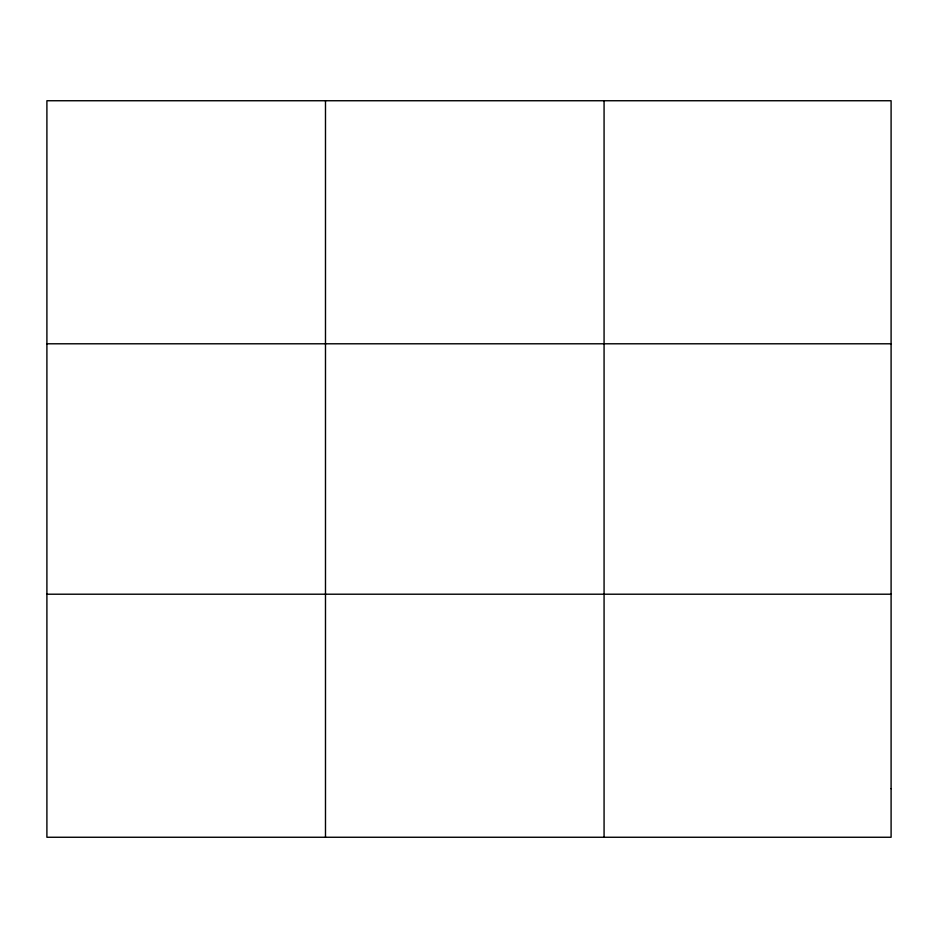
<?xml version="1.0" encoding="UTF-8"?>
<svg xmlns="http://www.w3.org/2000/svg" width="938" height="938" viewBox="0 0 938 938"><rect width="100%" height="100%" fill="white"/><g stroke="black" fill="none" stroke-linecap="round" stroke-linejoin="round"><path stroke-width="1.41" d="M325.486 837.259L325.486 100.741M604.072 837.259L604.072 100.741M46.9 343.789L891.1 343.789M46.9 594.211L891.1 594.211M891.1 788.647L891.1 837.259L46.9 837.259L46.9 100.741L891.1 100.741L891.1 788.647"/></g></svg>
